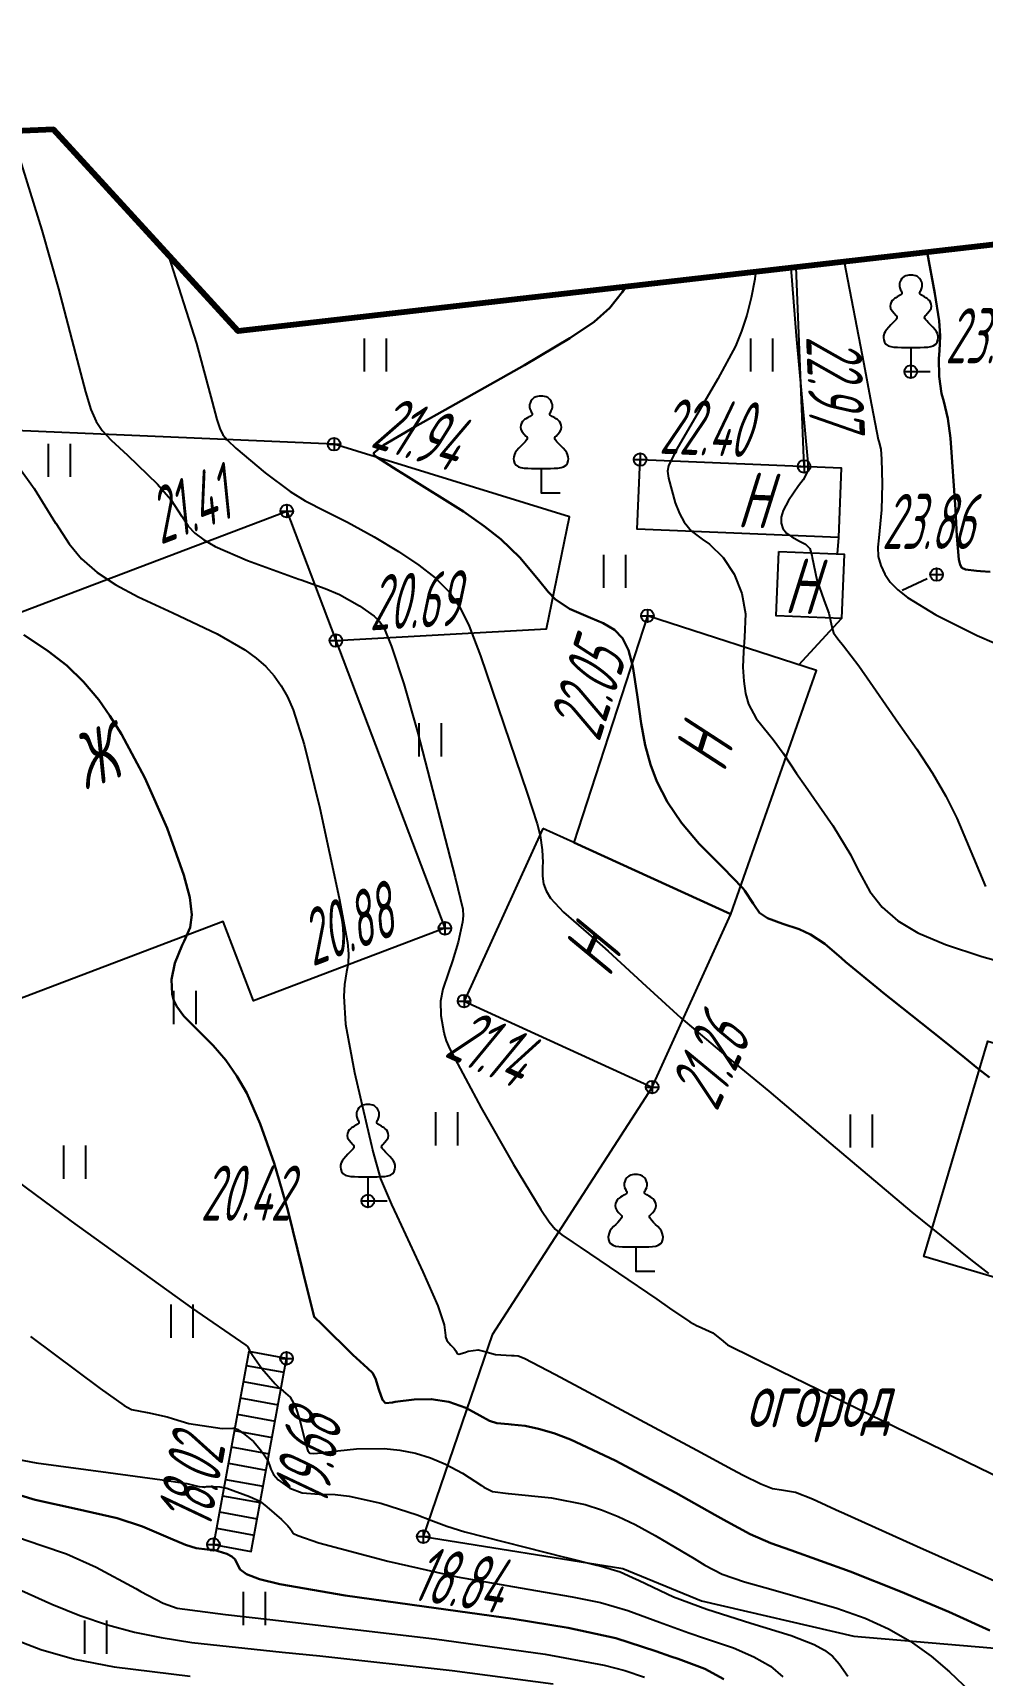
# Model space of a CAD drawing. Extents: x 1233805 to 1234355, y 654698 to 655114.
# Drawn here: x 1234147.85 to 1234165.05, y 655070.82 to 655100.57 of the extents above; entities that cross this region are included whole.
import ezdxf

# ---------------------------------------------------------------- set-up
doc = ezdxf.new("R2010")
doc.units = 0
doc.linetypes.add('ИИDash_05_15', pattern=[2, 0.5, -1.5])
for name, color, linetype, lineweight in [('ИИ_ГОРИЗОНТАЛИ_ОСН', 32, 'Continuous', 25), ('ИИ_ГОРИЗОНТАЛИ_УТОЛЩ', 32, 'Continuous', 30), ('ИИ_ОГРАДЫ', 7, 'Continuous', 25), ('ИИ_ОТМЕТКИ', 7, 'Continuous', 25), ('ИИ_СООРУЖЕНИЕ', 7, 'Continuous', 25), ('ИИ_СТРОЕНИЕ', 7, 'Continuous', 25), ('ИИ_УГОДЬЯ', 7, 'Continuous', 25)]:
    doc.layers.add(name, color=color, linetype=linetype, lineweight=lineweight)
doc.layers.add('Оформление точек', color=7, linetype='Continuous')
doc.styles.add('VNIPISIMPLEXCUR', font='simplex.shx', dxfattribs={"width": 0.8, "oblique": 15})
doc.styles.add('ГОСТ 2.304 КУРСИВ', font='cs_gost2304.shx', dxfattribs={"oblique": 15})
doc.linetypes.add('ИИ054741_6', pattern='A,2,-0.5,[35,3dservice.shx,S=1,R=0,X=0,Y=0],-0.5,2', length=5)

# ---------------------------------------------------------------- blocks, each defined once
blk = doc.blocks.new('ИИ05401')
at = {"color": 0, "linetype": 'Continuous', "lineweight": 25}
for points in [[(-0.4, 1.2), (-0.4, 0)], [(0.4, 1.2), (0.4, 0)]]:
    blk.add_lwpolyline(points, dxfattribs=at)
blk = doc.blocks.new('ИИ053881')
at = {"color": 0, "linetype": 'Continuous', "lineweight": 25}
blk.add_lwpolyline([(0, 0.875), (0.129, 0.876), (0.342, 0.878), (0.479, 0.882), (0.614, 0.891), (0.726, 0.907), (0.816, 0.94), (0.906, 1), (0.956, 1.071), (0.983, 1.151), (0.991, 1.231), (0.986, 1.295), (0.963, 1.379), (0.932, 1.445), (0.884, 1.516), (0.798, 1.61), (0.719, 1.692), (0.646, 1.766), (0.575, 1.842), (0.536, 1.889), (0.511, 1.929), (0.501, 1.967), (0.504, 1.992), (0.518, 2.017), (0.545, 2.049), (0.608, 2.115), (0.679, 2.198), (0.732, 2.29), (0.745, 2.372), (0.736, 2.444), (0.709, 2.515), (0.672, 2.575), (0.633, 2.617), (0.596, 2.646), (0.548, 2.678), (0.495, 2.709), (0.408, 2.76), (0.363, 2.789), (0.336, 2.812), (0.324, 2.831), (0.321, 2.846), (0.325, 2.865), (0.335, 2.89), (0.353, 2.928), (0.372, 2.968), (0.4, 3.034), (0.413, 3.103), (0.412, 3.19), (0.398, 3.247), (0.363, 3.319), (0.32, 3.377), (0.284, 3.414), (0.246, 3.444), (0.181, 3.476), (0.125, 3.489), (0.07, 3.496), (0, 3.5), (-0.07, 3.496), (-0.125, 3.489), (-0.181, 3.476), (-0.246, 3.444), (-0.284, 3.414), (-0.32, 3.377), (-0.363, 3.319), (-0.398, 3.247), (-0.412, 3.19), (-0.413, 3.103), (-0.4, 3.034), (-0.372, 2.968), (-0.353, 2.928), (-0.335, 2.89), (-0.325, 2.865), (-0.321, 2.846), (-0.324, 2.831), (-0.336, 2.812), (-0.363, 2.789), (-0.408, 2.76), (-0.495, 2.709), (-0.548, 2.678), (-0.596, 2.646), (-0.633, 2.617), (-0.672, 2.575), (-0.709, 2.515), (-0.736, 2.444), (-0.745, 2.372), (-0.732, 2.29), (-0.679, 2.198), (-0.608, 2.115), (-0.545, 2.049), (-0.518, 2.017), (-0.504, 1.992), (-0.501, 1.967), (-0.511, 1.929), (-0.536, 1.889), (-0.575, 1.842), (-0.646, 1.766), (-0.719, 1.692), (-0.798, 1.61), (-0.884, 1.516), (-0.932, 1.445), (-0.963, 1.379), (-0.986, 1.295), (-0.991, 1.231), (-0.983, 1.151), (-0.956, 1.071), (-0.906, 1), (-0.816, 0.94), (-0.726, 0.907), (-0.614, 0.891), (-0.479, 0.882), (-0.342, 0.878), (-0.129, 0.876)], close=True, dxfattribs=at)
blk.add_lwpolyline([(0, 0.875), (0, 0), (0.7, 0)], dxfattribs=at)
blk = doc.blocks.new('PICKET')
at = {"color": 0, "linetype": 'Continuous', "lineweight": 25}
for p, q in [((-0.23, 0), (0.23, 0)), ((0, 0.23), (0, -0.23))]:
    blk.add_line(p, q, dxfattribs=at)
blk.add_circle((0, 0), 0.23, dxfattribs=at)
at = {"color": 0, "linetype": 'Continuous', "style": 'VNIPISIMPLEXCUR', "oblique": 15, "width": 0.8}
blk.add_attdef('OTMETKA', (1.25, 0.3), '', height=2, dxfattribs=at)
at = {"color": 8, "linetype": 'Continuous', "style": 'VNIPISIMPLEXCUR', "oblique": 15, "width": 0.8, "flags": 1}
blk.add_attdef('NOMER', (1.25, -2.7), '', height=2, dxfattribs=at)

msp = doc.modelspace()

# ---------------------------------------------------------------- linework, layer by layer
at = {"layer": 'ИИ_ГОРИЗОНТАЛИ_ОСН', "flags": 128}
for points, elevation in [([(1234147.453, 655098.784), (1234148.007, 655096.991), (1234148.308, 655095.931), (1234148.616, 655094.753), (1234148.797, 655094.063), (1234148.898, 655093.743), (1234148.992, 655093.526), (1234149.1, 655093.364), (1234149.267, 655093.188), (1234149.558, 655092.917), (1234150.106, 655092.393), (1234150.347, 655092.114), (1234150.548, 655091.807), (1234150.55, 655091.804), (1234150.662, 655091.634), (1234150.781, 655091.506), (1234150.942, 655091.383), (1234151.149, 655091.263), (1234151.737, 655091.008), (1234152.663, 655090.674), (1234152.705, 655090.659), (1234153.144, 655090.504), (1234153.4, 655090.391), (1234153.765, 655090.189), (1234154.032, 655089.999), (1234154.13, 655089.901), (1234154.204, 655089.795), (1234154.347, 655089.452), (1234154.569, 655088.774), (1234154.818, 655087.907), (1234155.5, 655085.27), (1234155.635, 655084.691), (1234155.645, 655084.574), (1234155.632, 655084.458), (1234155.552, 655084.099), (1234155.452, 655083.756), (1234155.379, 655083.549), (1234155.277, 655083.247), (1234155.233, 655083.03), (1234155.235, 655082.769), (1234155.294, 655082.458), (1234155.296, 655082.448), (1234155.301, 655082.429), (1234155.335, 655082.311), (1234155.403, 655082.16), (1234155.968, 655081.096), (1234156.557, 655080.071), (1234157.052, 655079.251), (1234157.199, 655079.031), (1234157.31, 655078.897), (1234157.429, 655078.795), (1234157.634, 655078.658), (1234157.764, 655078.574), (1234159.149, 655077.63), (1234159.383, 655077.468), (1234159.75, 655077.219), (1234159.882, 655077.148), (1234159.898, 655077.142), (1234160.164, 655077.018), (1234160.352, 655076.871), (1234160.357, 655076.865), (1234160.431, 655076.804), (1234161.387, 655076.331), (1234163.246, 655075.427), (1234164.988, 655074.58), (1234165.841, 655074.164)], 21), ([(1234150.3, 655096.545), (1234150.811, 655094.937), (1234151.096, 655093.886), (1234151.18, 655093.561), (1234151.233, 655093.398), (1234151.29, 655093.288), (1234151.374, 655093.187), (1234151.523, 655093.047), (1234152.058, 655092.596), (1234152.509, 655092.261), (1234152.782, 655092.093), (1234153.147, 655091.906), (1234153.546, 655091.705), (1234154.028, 655091.44), (1234154.472, 655091.173), (1234154.842, 655090.923), (1234155.133, 655090.697), (1234155.388, 655090.444), (1234155.583, 655090.167), (1234155.753, 655089.821), (1234155.958, 655089.282), (1234156.803, 655086.796), (1234156.983, 655086.241), (1234157.037, 655086.03), (1234157.075, 655085.769), (1234157.084, 655085.541), (1234157.08, 655085.464), (1234157.077, 655085.29), (1234157.097, 655085.154), (1234157.146, 655085.023), (1234157.225, 655084.894), (1234157.46, 655084.639), (1234157.911, 655084.245), (1234158.271, 655083.936), (1234158.96, 655083.302), (1234159.587, 655082.723), (1234160.404, 655082.036), (1234161.178, 655081.397), (1234162.306, 655080.442), (1234163.772, 655079.203), (1234164.837, 655078.35), (1234165.159, 655078.096)], 21.5), ([(1234160.939, 655096.235), (1234160.925, 655096.103), (1234160.86, 655095.765), (1234160.78, 655095.451), (1234160.686, 655095.166), (1234160.574, 655094.893), (1234160.257, 655094.297), (1234159.515, 655093.026), (1234159.497, 655092.996), (1234159.36, 655092.727), (1234159.347, 655092.629), (1234159.361, 655092.503), (1234159.483, 655092.056), (1234159.563, 655091.858), (1234159.646, 655091.702), (1234159.779, 655091.541), (1234159.974, 655091.396), (1234160.108, 655091.304), (1234160.353, 655091.064), (1234160.551, 655090.762), (1234160.69, 655090.409), (1234160.758, 655090.045), (1234160.741, 655089.618), (1234160.719, 655089.355), (1234160.712, 655089.075), (1234160.725, 655088.821), (1234160.76, 655088.598), (1234160.815, 655088.409), (1234160.95, 655088.15), (1234161.178, 655087.865), (1234161.262, 655087.77), (1234161.438, 655087.518), (1234161.681, 655087.153), (1234161.846, 655086.922), (1234162.343, 655086.207), (1234162.666, 655085.67), (1234162.79, 655085.425), (1234163.012, 655085.015), (1234163.232, 655084.729), (1234163.518, 655084.483), (1234163.883, 655084.267), (1234164.381, 655084.056), (1234165.039, 655083.838), (1234165.846, 655083.615)], 22.5), ([(1234161.58, 655096.309), (1234161.676, 655095.077), (1234161.882, 655092.845), (1234161.888, 655092.798), (1234161.886, 655092.633), (1234161.8, 655092.472), (1234161.72, 655092.36), (1234161.538, 655092.099), (1234161.439, 655091.915), (1234161.405, 655091.796), (1234161.404, 655091.688), (1234161.436, 655091.591), (1234161.502, 655091.507), (1234161.595, 655091.438), (1234161.739, 655091.361), (1234161.846, 655091.305), (1234161.925, 655091.228), (1234161.959, 655091.101), (1234161.964, 655091.065), (1234162.051, 655090.659), (1234162.184, 655090.281), (1234162.266, 655090.055), (1234162.325, 655089.805), (1234162.328, 655089.782), (1234162.353, 655089.702), (1234162.43, 655089.59), (1234162.533, 655089.461), (1234162.813, 655089.101), (1234163.017, 655088.805), (1234163.407, 655088.24), (1234163.489, 655088.124), (1234163.86, 655087.594), (1234164.144, 655087.156), (1234164.387, 655086.738), (1234164.589, 655086.34), (1234164.889, 655085.625), (1234165.104, 655085.103)], 23), ([(1234162.548, 655096.419), (1234162.899, 655094.572), (1234163.016, 655093.956), (1234163.164, 655093.203), (1234163.175, 655093.162), (1234163.207, 655093.026), (1234163.225, 655092.847), (1234163.236, 655092.398), (1234163.224, 655091.928), (1234163.176, 655091.421), (1234163.158, 655091.249), (1234163.159, 655091.081), (1234163.208, 655090.916), (1234163.282, 655090.76), (1234163.382, 655090.618), (1234163.519, 655090.478), (1234163.694, 655090.339), (1234164.208, 655090.025), (1234164.954, 655089.648), (1234165.265, 655089.516)], 23.5), ([(1234147.578, 655092.719), (1234147.867, 655092.314), (1234148.257, 655091.688), (1234148.26, 655091.684), (1234148.501, 655091.313), (1234148.73, 655091.041), (1234149.01, 655090.794), (1234149.35, 655090.568), (1234149.752, 655090.354), (1234150.382, 655090.06), (1234151.184, 655089.679), (1234151.688, 655089.391), (1234151.893, 655089.243), (1234152.068, 655089.088), (1234152.217, 655088.922), (1234152.346, 655088.739), (1234152.458, 655088.537), (1234152.56, 655088.304), (1234152.759, 655087.679), (1234153.045, 655086.521), (1234153.393, 655084.896), (1234153.544, 655084.092), (1234153.563, 655083.883), (1234153.556, 655083.71), (1234153.531, 655083.56), (1234153.494, 655083.332), (1234153.48, 655083.12), (1234153.512, 655082.611), (1234153.671, 655081.736), (1234153.982, 655080.412), (1234153.993, 655080.364), (1234154.002, 655080.329), (1234154.143, 655079.81), (1234154.346, 655079.343), (1234154.441, 655079.141), (1234154.913, 655078.126), (1234155.182, 655077.507), (1234155.301, 655077.165), (1234155.322, 655076.971), (1234155.32, 655076.945), (1234155.346, 655076.88), (1234155.419, 655076.795), (1234155.476, 655076.74), (1234155.477, 655076.739), (1234155.506, 655076.699), (1234155.51, 655076.689), (1234155.531, 655076.647), (1234155.563, 655076.633), (1234155.672, 655076.664), (1234155.736, 655076.688), (1234155.913, 655076.713), (1234156.058, 655076.676), (1234156.077, 655076.668), (1234156.227, 655076.625), (1234156.516, 655076.612), (1234156.567, 655076.611), (1234156.642, 655076.601), (1234156.746, 655076.56), (1234157.318, 655076.266), (1234159.875, 655074.897), (1234160.523, 655074.547), (1234160.717, 655074.442), (1234161.034, 655074.285), (1234161.25, 655074.202), (1234161.412, 655074.178), (1234161.664, 655074.134), (1234161.971, 655074.013), (1234162.47, 655073.783), (1234162.486, 655073.775), (1234163.862, 655073.154), (1234165.487, 655072.434)], 20.5), ([(1234146.855, 655080.287), (1234148.539, 655079.041), (1234150.722, 655077.475), (1234151.702, 655076.796), (1234151.735, 655076.773), (1234151.774, 655076.707), (1234151.775, 655076.705), (1234151.784, 655076.678), (1234151.799, 655076.654), (1234151.822, 655076.618), (1234151.824, 655076.615), (1234151.993, 655076.374), (1234152.237, 655076.099), (1234152.315, 655076.018), (1234152.381, 655075.968), (1234152.383, 655075.966), (1234152.506, 655075.853), (1234152.603, 655075.678), (1234152.683, 655075.44), (1234152.776, 655075.068), (1234152.798, 655074.978), (1234152.828, 655074.88), (1234152.864, 655074.84), (1234152.929, 655074.832), (1234153.073, 655074.849), (1234153.085, 655074.851), (1234153.708, 655074.92), (1234154.214, 655074.926), (1234154.497, 655074.897), (1234154.776, 655074.839), (1234155.051, 655074.755), (1234155.32, 655074.644), (1234155.63, 655074.478), (1234155.972, 655074.256), (1234156.014, 655074.226), (1234156.171, 655074.145), (1234156.455, 655074.112), (1234156.462, 655074.112), (1234157.244, 655074.029), (1234157.852, 655073.908), (1234158.15, 655073.816), (1234158.451, 655073.696), (1234158.761, 655073.548), (1234159.121, 655073.35), (1234159.828, 655072.93), (1234160.02, 655072.814), (1234160.335, 655072.648), (1234160.74, 655072.511), (1234161.22, 655072.377), (1234162.413, 655072.032), (1234162.926, 655071.85), (1234163.349, 655071.66), (1234163.741, 655071.434), (1234164.12, 655071.162), (1234164.455, 655070.877), (1234164.827, 655070.523)], 19.5), ([(1234147.801, 655076.956), (1234149.064, 655076.012), (1234149.498, 655075.704), (1234149.634, 655075.632), (1234149.915, 655075.576), (1234149.922, 655075.575), (1234150.28, 655075.501), (1234150.397, 655075.461), (1234150.674, 655075.377), (1234151.277, 655075.29), (1234151.472, 655075.291), (1234151.497, 655075.293), (1234151.565, 655075.268), (1234151.586, 655075.252), (1234151.648, 655075.206), (1234151.66, 655075.198), (1234151.846, 655075.049), (1234151.969, 655074.902), (1234151.995, 655074.867), (1234152.025, 655074.827), (1234152.098, 655074.721), (1234152.142, 655074.605), (1234152.16, 655074.55), (1234152.207, 655074.456), (1234152.291, 655074.36), (1234152.5, 655074.204), (1234152.725, 655074.121), (1234153.034, 655074.1), (1234153.324, 655074.089), (1234153.575, 655074.061), (1234154.152, 655073.933), (1234154.81, 655073.726), (1234155.059, 655073.628), (1234155.345, 655073.518), (1234155.675, 655073.415), (1234157.481, 655072.958), (1234157.506, 655072.952), (1234158.06, 655072.814), (1234158.099, 655072.803), (1234158.305, 655072.745), (1234158.324, 655072.741), (1234158.486, 655072.69), (1234158.711, 655072.59), (1234158.831, 655072.531), (1234159.455, 655072.241), (1234160.055, 655072.012), (1234160.856, 655071.762), (1234161.583, 655071.536), (1234162.005, 655071.374), (1234162.189, 655071.273), (1234162.333, 655071.161), (1234162.456, 655071.025), (1234162.611, 655070.804)], 19), ([(1234147.365, 655074.765), (1234147.904, 655074.666), (1234149.209, 655074.489), (1234150.19, 655074.358), (1234150.636, 655074.288), (1234150.855, 655074.238), (1234150.863, 655074.235), (1234150.918, 655074.23), (1234150.926, 655074.23), (1234150.942, 655074.228), (1234150.954, 655074.226), (1234150.967, 655074.229), (1234150.995, 655074.235), (1234151.073, 655074.238), (1234151.106, 655074.238), (1234151.109, 655074.238), (1234151.233, 655074.233), (1234151.362, 655074.206), (1234151.773, 655074.054), (1234151.958, 655073.968), (1234152.085, 655073.871), (1234152.352, 655073.636), (1234152.464, 655073.523), (1234152.49, 655073.496), (1234152.505, 655073.48), (1234152.547, 655073.421), (1234152.547, 655073.418), (1234152.569, 655073.386), (1234152.649, 655073.346), (1234153.03, 655073.218), (1234154.278, 655072.882), (1234155.531, 655072.602), (1234156.813, 655072.377), (1234157.616, 655072.24), (1234158.129, 655072.134), (1234158.628, 655071.993), (1234159.202, 655071.782), (1234159.731, 655071.584), (1234160.016, 655071.491), (1234160.541, 655071.312), (1234160.91, 655071.154), (1234161.208, 655070.981), (1234161.435, 655070.788)], 18.5), ([(1234147.359, 655073.39), (1234148.008, 655073.168), (1234148.458, 655073.016), (1234148.993, 655072.775), (1234149.714, 655072.387), (1234149.805, 655072.336), (1234150.207, 655072.124), (1234150.462, 655072.033), (1234151.336, 655071.919), (1234152.14, 655071.829), (1234155.126, 655071.476), (1234157.131, 655071.201), (1234158.197, 655071.002), (1234158.57, 655070.905), (1234158.929, 655070.784)], 17.5), ([(1234147.643, 655072.352), (1234148.189, 655072.104), (1234148.698, 655071.901), (1234149.198, 655071.732), (1234149.685, 655071.599), (1234150.168, 655071.499), (1234150.725, 655071.412), (1234152.366, 655071.234), (1234153.044, 655071.168), (1234155.446, 655070.904), (1234157.276, 655070.66)], 17), ([(1234147.412, 655071.505), (1234147.989, 655071.282), (1234148.601, 655071.11), (1234149.319, 655070.972), (1234150.699, 655070.798)], 16.5)]:
    msp.add_lwpolyline(points, dxfattribs=dict(at, elevation=elevation))
at = {"layer": 'ИИ_ГОРИЗОНТАЛИ_УТОЛЩ', "flags": 128}
for points, elevation in [([(1234164.052, 655096.592), (1234164.191, 655095.848), (1234164.267, 655095.351), (1234164.285, 655095.076), (1234164.273, 655094.808), (1234164.263, 655094.671), (1234164.269, 655094.34), (1234164.312, 655094.037), (1234164.351, 655093.887), (1234164.424, 655093.581), (1234164.474, 655093.225), (1234164.56, 655091.932), (1234164.586, 655091.448), (1234164.624, 655091.026), (1234164.646, 655090.93), (1234164.676, 655090.879), (1234164.745, 655090.846), (1234164.945, 655090.825), (1234165.014, 655090.818), (1234165.191, 655090.802)], 24), ([(1234158.582, 655095.965), (1234158.528, 655095.876), (1234158.301, 655095.587), (1234158.015, 655095.333), (1234157.575, 655095.037), (1234156.754, 655094.55), (1234155.413, 655093.792), (1234154.766, 655093.429), (1234154.202, 655093.098), (1234154.024, 655092.961), (1234154.025, 655092.93), (1234154.079, 655092.882), (1234154.445, 655092.647), (1234154.604, 655092.551), (1234155.646, 655091.897), (1234156.025, 655091.631), (1234156.325, 655091.395), (1234156.669, 655091.066), (1234157.008, 655090.66), (1234157.182, 655090.444), (1234157.312, 655090.31), (1234157.57, 655090.133), (1234157.95, 655089.969), (1234158.181, 655089.876), (1234158.387, 655089.755), (1234158.532, 655089.6), (1234158.64, 655089.383), (1234158.719, 655089.089), (1234158.794, 655088.578), (1234158.866, 655088.058), (1234158.941, 655087.664), (1234159.035, 655087.314), (1234159.149, 655087.007), (1234159.342, 655086.635), (1234159.6, 655086.258), (1234159.92, 655085.88), (1234160.332, 655085.465), (1234160.356, 655085.442), (1234160.705, 655085.079), (1234160.713, 655085.068), (1234160.743, 655085.028), (1234160.899, 655084.799), (1234160.921, 655084.758), (1234161.012, 655084.625), (1234161.155, 655084.532), (1234161.433, 655084.431), (1234161.728, 655084.329), (1234161.935, 655084.236), (1234162.197, 655084.068), (1234162.498, 655083.807), (1234162.571, 655083.74), (1234163.202, 655083.221), (1234163.217, 655083.209), (1234164.33, 655082.327), (1234164.729, 655082.001), (1234164.965, 655081.809), (1234165.177, 655081.647)], 22), ([(1234147.683, 655089.665), (1234148.126, 655089.37), (1234148.46, 655089.107), (1234148.763, 655088.813), (1234149.04, 655088.485), (1234149.243, 655088.197), (1234149.451, 655087.864), (1234149.873, 655087.074), (1234150.277, 655086.162), (1234150.584, 655085.31), (1234150.689, 655084.903), (1234150.724, 655084.594), (1234150.694, 655084.36), (1234150.588, 655084.112), (1234150.553, 655084.043), (1234150.419, 655083.715), (1234150.358, 655083.42), (1234150.37, 655083.157), (1234150.403, 655083.039), (1234150.455, 655082.929), (1234150.583, 655082.756), (1234150.82, 655082.517), (1234151.114, 655082.223), (1234151.341, 655081.958), (1234151.542, 655081.672), (1234151.72, 655081.362), (1234151.967, 655080.806), (1234152.216, 655080.095), (1234152.463, 655079.239), (1234152.732, 655078.16), (1234152.744, 655078.108), (1234152.944, 655077.309), (1234152.944, 655077.309), (1234152.944, 655077.309), (1234153.085, 655077.168), (1234153.645, 655076.62), (1234153.908, 655076.38), (1234153.915, 655076.374), (1234153.998, 655076.294), (1234154.055, 655076.19), (1234154.117, 655075.996), (1234154.18, 655075.805), (1234154.237, 655075.748), (1234154.36, 655075.76), (1234154.41, 655075.77), (1234154.757, 655075.815), (1234155.064, 655075.819), (1234155.381, 655075.77), (1234155.689, 655075.66), (1234155.944, 655075.522), (1234156.12, 655075.426), (1234156.254, 655075.384), (1234156.461, 655075.365), (1234156.514, 655075.361), (1234156.764, 655075.335), (1234157.01, 655075.284), (1234157.284, 655075.201), (1234157.585, 655075.087), (1234158.394, 655074.708), (1234159.498, 655074.124), (1234160.205, 655073.724), (1234160.419, 655073.6), (1234160.845, 655073.374), (1234161.217, 655073.21), (1234161.578, 655073.083), (1234162.657, 655072.696), (1234163.567, 655072.335), (1234164.442, 655071.964), (1234165.184, 655071.626)], 20), ([(1234147.309, 655074.168), (1234147.885, 655073.997), (1234148.654, 655073.824), (1234149.375, 655073.66), (1234149.83, 655073.511), (1234150.34, 655073.295), (1234150.609, 655073.178), (1234150.806, 655073.12), (1234151.005, 655073.097), (1234151.128, 655073.087), (1234151.361, 655073.019), (1234151.454, 655072.968), (1234151.514, 655072.916), (1234151.55, 655072.837), (1234151.603, 655072.734), (1234151.718, 655072.651), (1234151.955, 655072.559), (1234152.321, 655072.466), (1234153.503, 655072.26), (1234154.938, 655072.061), (1234156.548, 655071.838), (1234157.547, 655071.679), (1234158.407, 655071.492), (1234159.135, 655071.255), (1234159.407, 655071.157), (1234159.54, 655071.112), (1234160.019, 655070.935), (1234160.364, 655070.746)], 18)]:
    msp.add_lwpolyline(points, dxfattribs=dict(at, elevation=elevation))
at = {"layer": 'ИИ_ОГРАДЫ', "linetype": 'ИИ054741_6'}
for points in [[(1234161.819, 655092.714), (1234161.679, 655096.32)], [(1234153.336, 655089.558), (1234157.153, 655089.77), (1234157.57, 655091.798), (1234153.304, 655093.114), (1234143.714, 655093.526)], [(1234161.724, 655089.118), (1234162.499, 655089.956)], [(1234159.067, 655081.472), (1234156.17, 655076.983), (1234154.919, 655073.328), (1234158.536, 655072.753), (1234159.961, 655072.166), (1234162.72, 655071.523), (1234174.351, 655070.533), (1234180.472, 655070.732), (1234180.765, 655076.89), (1234181.003, 655079.59), (1234186.2, 655083.845), (1234187.658, 655084.908)]]:
    msp.add_lwpolyline(points, dxfattribs=at)
at = {"layer": 'ИИ_ОГРАДЫ'}
msp.add_lwpolyline([(1234162.44, 655091.427), (1234162.421, 655091.128)], dxfattribs=at)
at = {"layer": 'ИИ_СООРУЖЕНИЕ'}
msp.add_lwpolyline([(1234151.118, 655073.185), (1234151.803, 655073.06), (1234152.442, 655076.558), (1234151.757, 655076.683)], close=True, dxfattribs=at)
for points in [[(1234151.711, 655076.431), (1234152.396, 655076.306)], [(1234151.657, 655076.136), (1234152.342, 655076.011)], [(1234151.603, 655075.841), (1234152.288, 655075.716)], [(1234151.55, 655075.546), (1234152.234, 655075.421)], [(1234151.496, 655075.251), (1234152.181, 655075.126)], [(1234151.442, 655074.955), (1234152.127, 655074.83)], [(1234151.388, 655074.66), (1234152.073, 655074.535)], [(1234151.334, 655074.365), (1234152.019, 655074.24)], [(1234151.28, 655074.07), (1234151.965, 655073.945)], [(1234151.226, 655073.775), (1234151.911, 655073.65)], [(1234151.172, 655073.48), (1234151.857, 655073.355)]]:
    msp.add_lwpolyline(points, dxfattribs=at)
at = {"layer": 'ИИ_СТРОЕНИЕ'}
for points in [[(1234158.849, 655092.837), (1234162.493, 655092.686), (1234162.44, 655091.427), (1234158.797, 655091.578)], [(1234143.516, 655088.518), (1234152.445, 655091.906), (1234155.313, 655084.347), (1234151.843, 655083.031), (1234151.296, 655084.47), (1234145.838, 655082.399)], [(1234161.36, 655091.172), (1234162.547, 655091.123), (1234162.499, 655089.956), (1234161.311, 655090.005)], [(1234158.981, 655090.008), (1234157.649, 655085.9), (1234160.495, 655084.601), (1234162.045, 655089.014)], [(1234157.087, 655086.156), (1234155.659, 655083.028), (1234159.067, 655081.472), (1234160.495, 655084.601), (1234157.649, 655085.9)], [(1234167.458, 655081.615), (1234166.299, 655077.723), (1234163.988, 655078.405), (1234165.148, 655082.303)]]:
    msp.add_lwpolyline(points, close=True, dxfattribs=at)
at = {"layer": 'ИИ_УГОДЬЯ', "linetype": 'ИИDash_05_15', "flags": 128}
msp.add_lwpolyline([(1234185.768, 655093.854), (1234177.358, 655093.337), (1234164.22, 655090.755), (1234162.499, 655089.956)], dxfattribs=at)
at = {"layer": 'Оформление точек', "color": 41, "lineweight": 80}
msp.add_lwpolyline([(1234167.81, 655097.022), (1234151.568, 655095.162), (1234148.217, 655098.816), (1234142.886, 655098.588), (1234142.238, 655100.567), (1234121.51, 655099.137), (1234118.221, 655094.648), (1234087.598, 655090.373), (1234059.482, 655089.903), (1234043.421, 655091.714)], dxfattribs=at)

# ---------------------------------------------------------------- block references
at = {"layer": 'ИИ_ОТМЕТКИ'}
ref = msp.add_blockref('PICKET', (1234163.753, 655094.43, 23.801), dxfattribs=dict(at, xscale=0.5, yscale=0.5, zscale=0.5))
ref.add_attrib('OTMETKA', '23.80', (1234164.378, 655094.58, 23.801), dxfattribs={"layer": '0', "color": 0, "linetype": 'Continuous', "height": 1, "style": 'ГОСТ 2.304 КУРСИВ', "oblique": 15, "width": 0.65})
ref = msp.add_blockref('PICKET', (1234161.819, 655092.714, 22.966), dxfattribs=dict(at, xscale=0.5, yscale=0.5, zscale=0.5))
ref.add_attrib('OTMETKA', '22.97', (1234161.855, 655095.067, 22.966), dxfattribs={"layer": '0', "color": 0, "linetype": 'Continuous', "height": 1, "rotation": 272.2169, "style": 'ГОСТ 2.304 КУРСИВ', "oblique": 15, "width": 0.65})
ref = msp.add_blockref('PICKET', (1234153.304, 655093.114, 21.936), dxfattribs=dict(at, xscale=0.5, yscale=0.5, zscale=0.5))
ref.add_attrib('OTMETKA', '21.94', (1234153.945, 655093.073, 21.936), dxfattribs={"layer": '0', "color": 0, "linetype": 'Continuous', "height": 1, "rotation": 342.8628, "style": 'ГОСТ 2.304 КУРСИВ', "oblique": 15, "width": 0.65})
ref = msp.add_blockref('PICKET', (1234158.849, 655092.837, 22.397), dxfattribs=dict(at, xscale=0.5, yscale=0.5, zscale=0.5))
ref.add_attrib('OTMETKA', '22.40', (1234159.19, 655092.946, 22.397), dxfattribs={"layer": '0', "color": 0, "linetype": 'Continuous', "height": 1, "rotation": 357.6285, "style": 'ГОСТ 2.304 КУРСИВ', "oblique": 15, "width": 0.65})
ref = msp.add_blockref('PICKET', (1234152.445, 655091.906, 21.405), dxfattribs=dict(at, xscale=0.5, yscale=0.5, zscale=0.5))
ref.add_attrib('OTMETKA', '21.41', (1234150.159, 655091.291, 21.405), dxfattribs={"layer": '0', "color": 0, "linetype": 'Continuous', "height": 1, "rotation": 20.7794, "style": 'ГОСТ 2.304 КУРСИВ', "oblique": 15, "width": 0.65})
ref = msp.add_blockref('PICKET', (1234164.22, 655090.755, 23.864), dxfattribs=dict(at, xscale=0.5, yscale=0.5, zscale=0.5))
ref.add_attrib('OTMETKA', '23.86', (1234163.229, 655091.217, 23.864), dxfattribs={"layer": '0', "color": 0, "linetype": 'Continuous', "height": 1, "style": 'ГОСТ 2.304 КУРСИВ', "oblique": 15, "width": 0.65})
ref = msp.add_blockref('PICKET', (1234153.336, 655089.558, 20.692), dxfattribs=dict(at, xscale=0.5, yscale=0.5, zscale=0.5))
ref.add_attrib('OTMETKA', '20.69', (1234153.952, 655089.742, 20.692), dxfattribs={"layer": '0', "color": 0, "linetype": 'Continuous', "height": 1, "rotation": 3.1793, "style": 'ГОСТ 2.304 КУРСИВ', "oblique": 15, "width": 0.65})
ref = msp.add_blockref('PICKET', (1234158.981, 655090.008, 22.05), dxfattribs=dict(at, xscale=0.5, yscale=0.5, zscale=0.5))
ref.add_attrib('OTMETKA', '22.05', (1234158.109, 655087.708, 22.05), dxfattribs={"layer": '0', "color": 0, "linetype": 'Continuous', "height": 1, "rotation": 72.0284, "style": 'ГОСТ 2.304 КУРСИВ', "oblique": 15, "width": 0.65})
ref = msp.add_blockref('PICKET', (1234155.313, 655084.347, 20.882), dxfattribs=dict(at, xscale=0.5, yscale=0.5, zscale=0.5))
ref.add_attrib('OTMETKA', '20.88', (1234152.913, 655083.65, 20.882), dxfattribs={"layer": '0', "color": 0, "linetype": 'Continuous', "height": 1, "rotation": 20.7794, "style": 'ГОСТ 2.304 КУРСИВ', "oblique": 15, "width": 0.65})
ref = msp.add_blockref('PICKET', (1234155.659, 655083.028, 21.135), dxfattribs=dict(at, xscale=0.5, yscale=0.5, zscale=0.5))
ref.add_attrib('OTMETKA', '21.14', (1234155.28, 655082.036, 21.135), dxfattribs={"layer": '0', "color": 0, "linetype": 'Continuous', "height": 1, "rotation": 335.4661, "style": 'ГОСТ 2.304 КУРСИВ', "oblique": 15, "width": 0.65})
ref = msp.add_blockref('PICKET', (1234159.067, 655081.472, 21.262), dxfattribs=dict(at, xscale=0.5, yscale=0.5, zscale=0.5))
ref.add_attrib('OTMETKA', '21.26', (1234160.24, 655081.012, 21.262), dxfattribs={"layer": '0', "color": 0, "linetype": 'Continuous', "height": 1, "rotation": 65.4661, "style": 'ГОСТ 2.304 КУРСИВ', "oblique": 15, "width": 0.65})
ref = msp.add_blockref('PICKET', (1234153.915, 655079.408, 20.417), dxfattribs=dict(at, xscale=0.5, yscale=0.5, zscale=0.5))
ref.add_attrib('OTMETKA', '20.42', (1234150.885, 655079.05, 20.417), dxfattribs={"layer": '0', "color": 0, "linetype": 'Continuous', "height": 1, "style": 'ГОСТ 2.304 КУРСИВ', "oblique": 15, "width": 0.65})
ref = msp.add_blockref('PICKET', (1234152.442, 655076.558, 19.678), dxfattribs=dict(at, xscale=0.5, yscale=0.5, zscale=0.5))
ref.add_attrib('OTMETKA', '19.68', (1234153.17, 655073.879, 19.678), dxfattribs={"layer": '0', "color": 0, "linetype": 'Continuous', "height": 1, "rotation": 79.6534, "style": 'ГОСТ 2.304 КУРСИВ', "oblique": 15, "width": 0.65})
ref = msp.add_blockref('PICKET', (1234151.118, 655073.185, 18.017), dxfattribs=dict(at, xscale=0.5, yscale=0.5, zscale=0.5))
ref.add_attrib('OTMETKA', '18.02', (1234151.066, 655073.461, 18.017), dxfattribs={"layer": '0', "color": 0, "linetype": 'Continuous', "height": 1, "rotation": 79.6534, "style": 'ГОСТ 2.304 КУРСИВ', "oblique": 15, "width": 0.65})
ref = msp.add_blockref('PICKET', (1234154.919, 655073.328, 18.835), dxfattribs=dict(at, xscale=0.5, yscale=0.5, zscale=0.5))
ref.add_attrib('OTMETKA', '18.84', (1234154.698, 655072.185, 18.835), dxfattribs={"layer": '0', "color": 0, "linetype": 'Continuous', "height": 1, "rotation": 350.9556, "style": 'ГОСТ 2.304 КУРСИВ', "oblique": 15, "width": 0.65})
at = {"layer": 'ИИ_УГОДЬЯ', "xscale": 0.5, "yscale": 0.5, "zscale": 0.5}
for name, p in [('ИИ053881', (1234163.753, 655094.43, -11.67)), ('ИИ05401', (1234154.046, 655094.432)), ('ИИ05401', (1234161.046, 655094.432)), ('ИИ053881', (1234157.053, 655092.238, -11.67)), ('ИИ05401', (1234148.323, 655092.525)), ('ИИ05401', (1234158.383, 655090.512)), ('ИИ05401', (1234155.042, 655087.462)), ('ИИ05401', (1234150.596, 655082.613)), ('ИИ053881', (1234153.915, 655079.408, -11.67)), ('ИИ05401', (1234155.34, 655080.416)), ('ИИ05401', (1234162.855, 655080.374)), ('ИИ05401', (1234148.599, 655079.811)), ('ИИ053881', (1234158.768, 655078.138, -11.67)), ('ИИ05401', (1234150.546, 655076.932)), ('ИИ05401', (1234151.855, 655071.726)), ('ИИ05401', (1234148.981, 655071.208))]:
    msp.add_blockref(name, p, dxfattribs=at)

# ---------------------------------------------------------------- texts
at = {"layer": 'ИИ_СТРОЕНИЕ', "style": 'ГОСТ 2.304 КУРСИВ', "oblique": 15, "width": 0.8}
for s, rotation, p in [('Н', 357.6285, (1234160.596, 655091.615)), ('Н', 357.6285, (1234161.452, 655090.06)), ('Ж', 20.7794, (1234148.783, 655086.84)), ('Н', 72.0284, (1234160.375, 655087.148)), ('Н', 65.4661, (1234158.298, 655083.437))]:
    msp.add_text(s, height=1, rotation=rotation, dxfattribs=at).set_placement(p)
at = {"layer": 'ИИ_УГОДЬЯ', "style": 'ГОСТ 2.304 КУРСИВ', "oblique": 15, "width": 0.8}
msp.add_text('огород', height=1, dxfattribs=at).set_placement((1234160.764, 655075.309))

doc.saveas('drawing.dxf')
